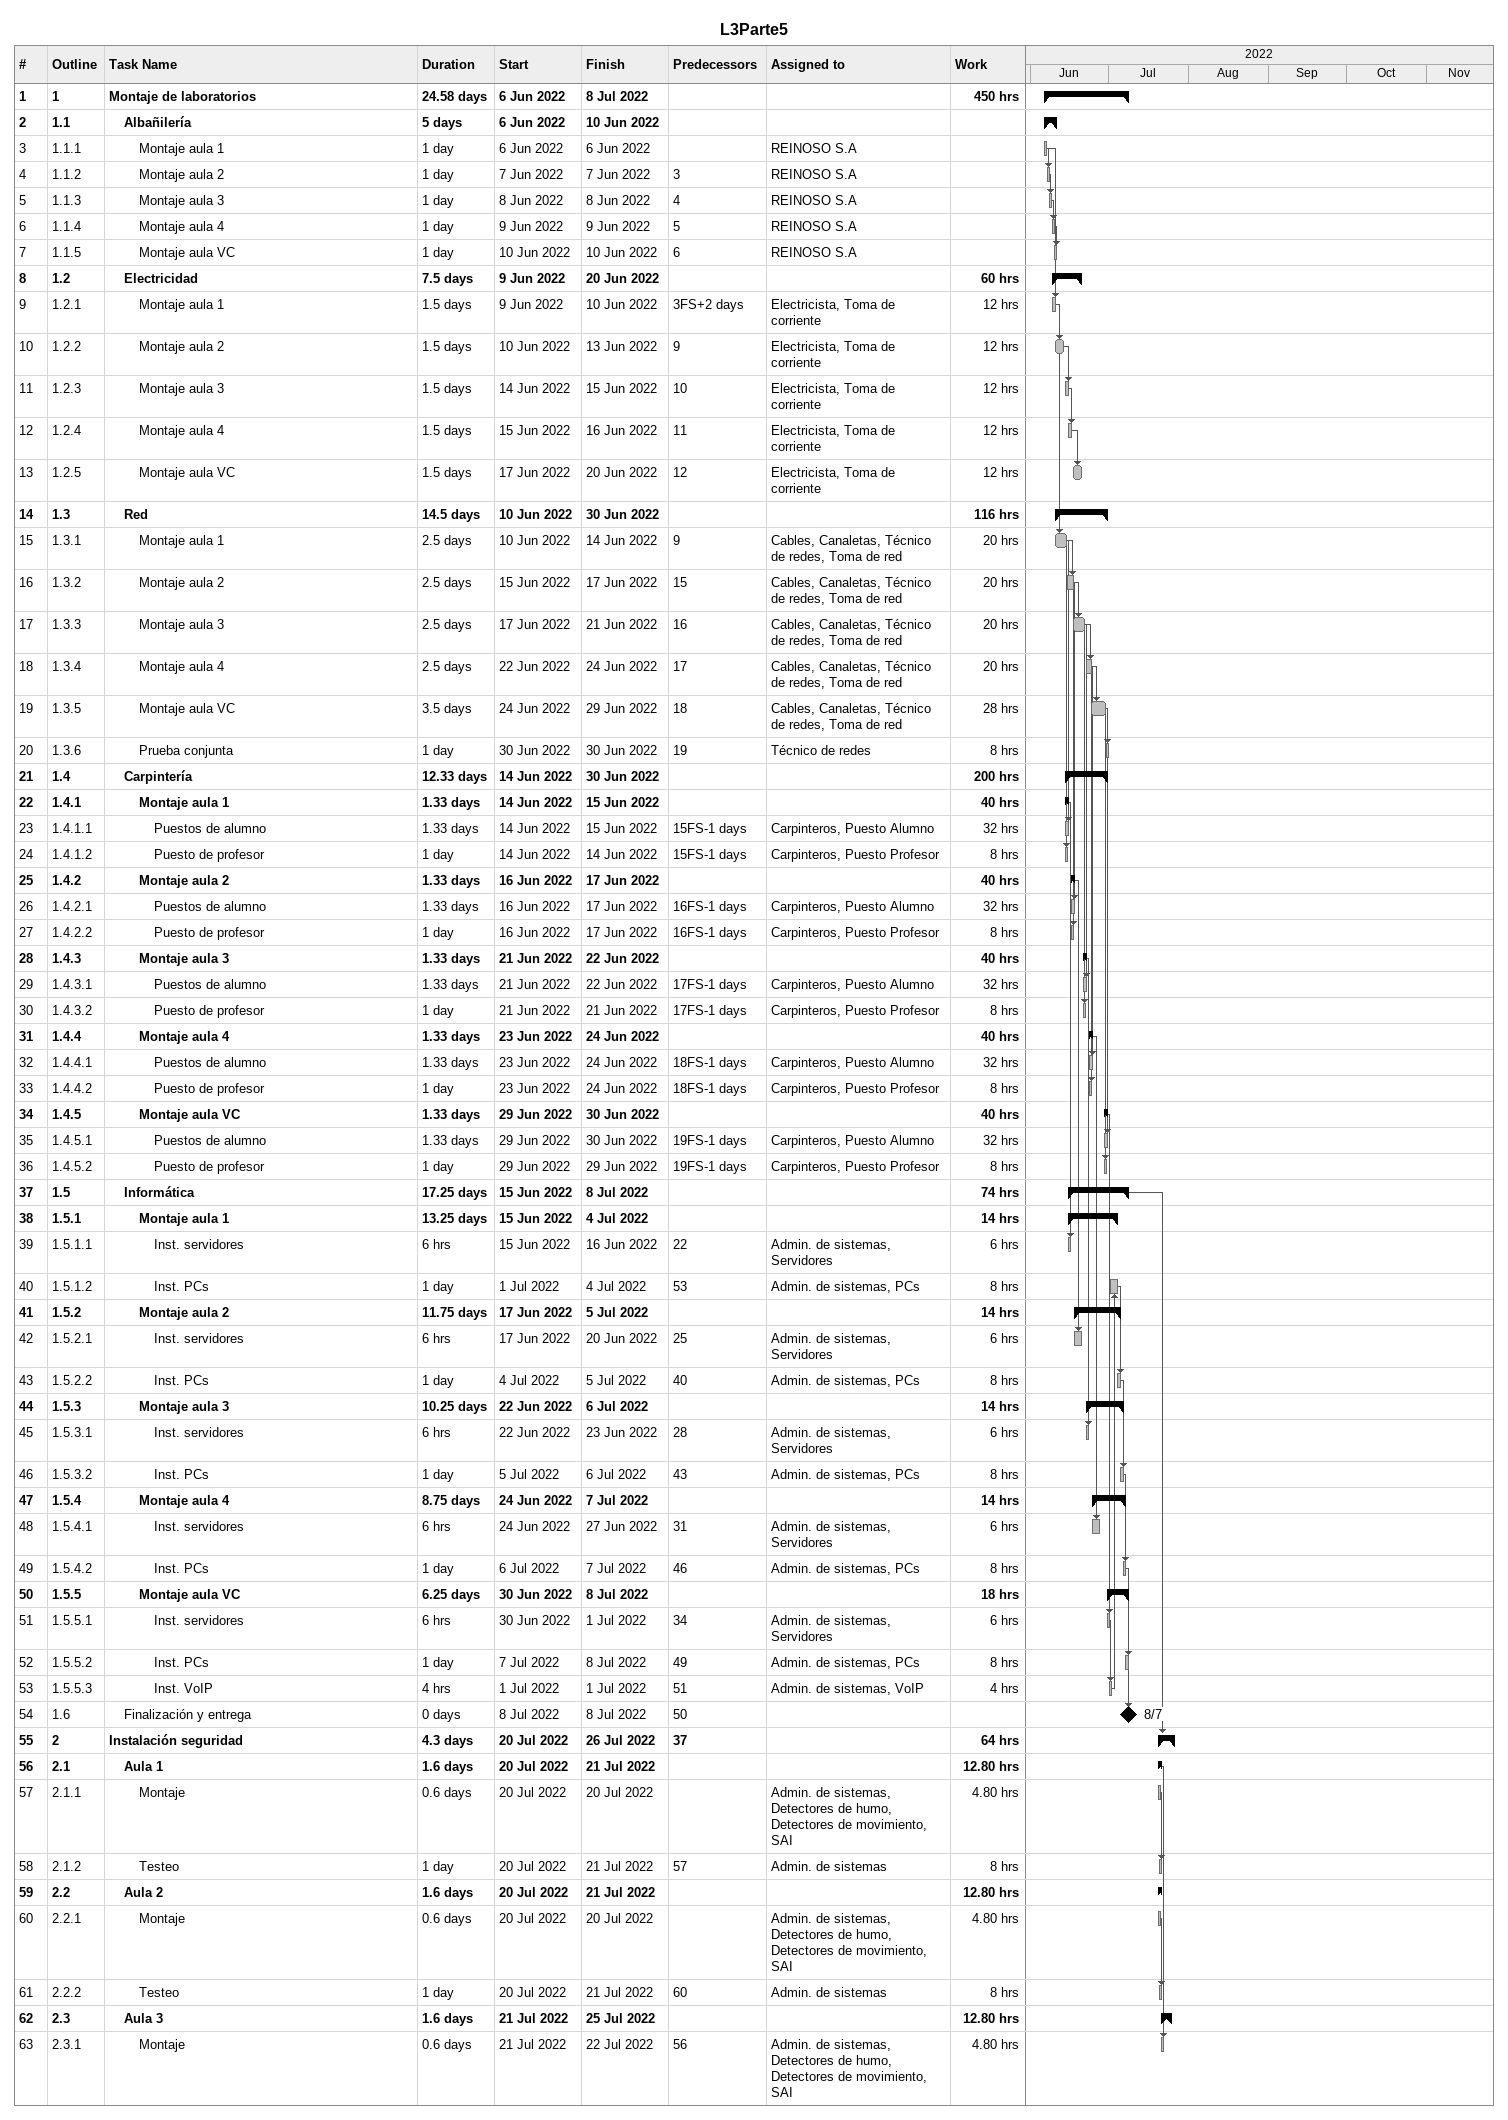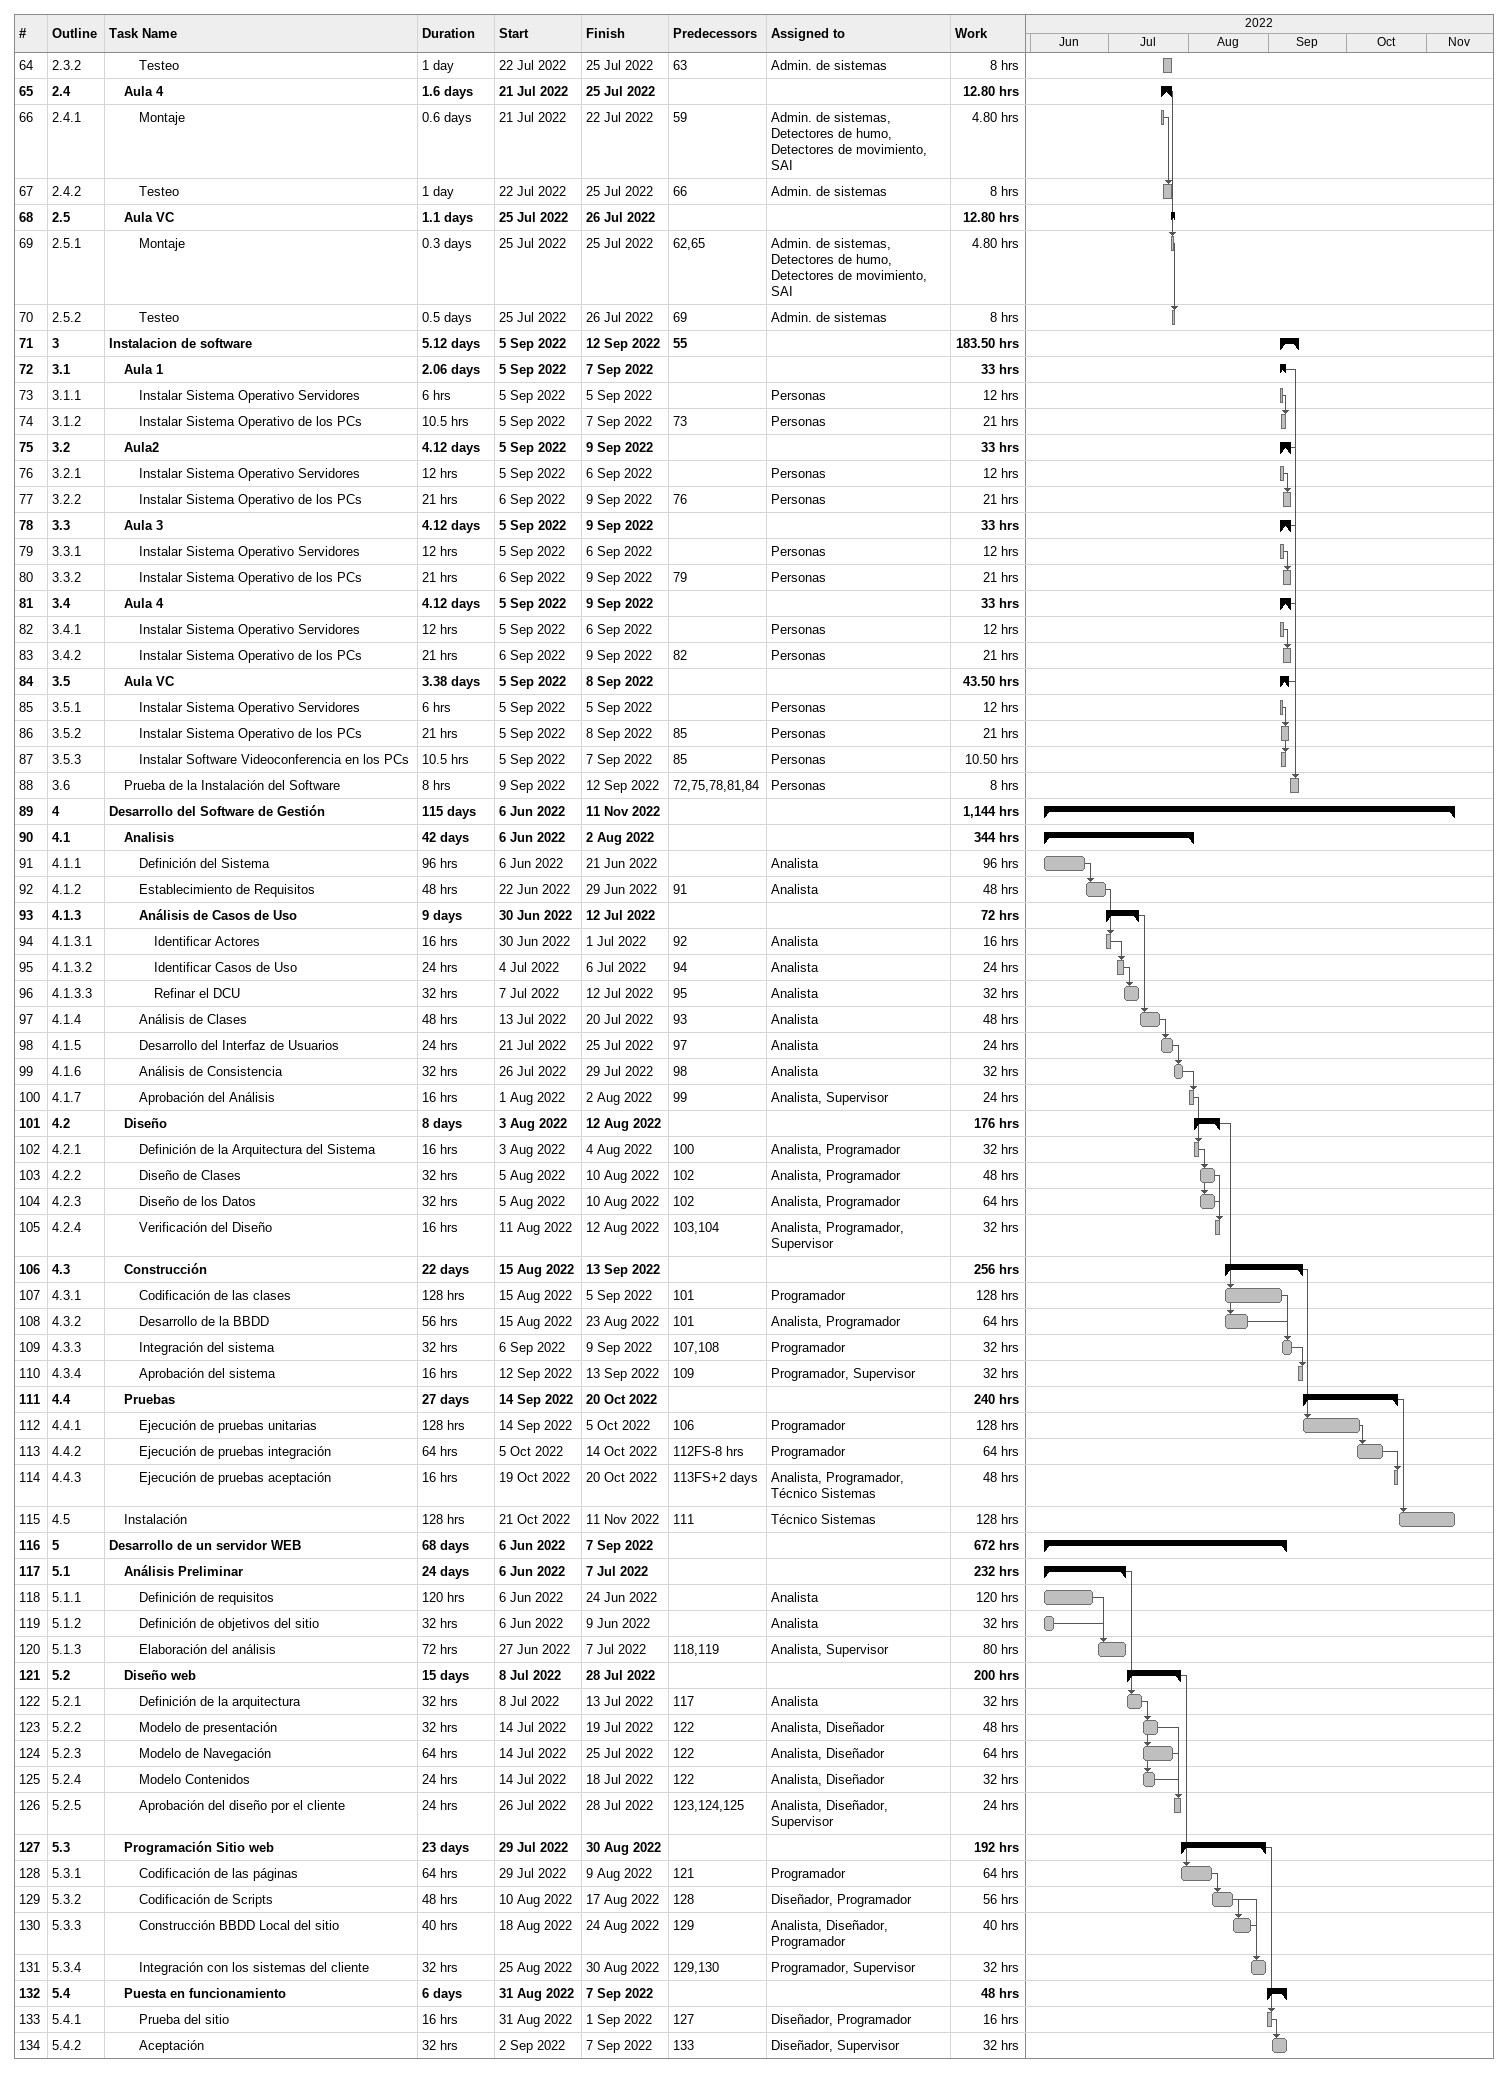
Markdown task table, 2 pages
L3Parte5

| ID | WBS | Task | Duration | Start | Finish | Predecessors | Resources | Work (h) |
|---|---|---|---|---|---|---|---|---|
| 1 | 1 | **Montaje de laboratorios** | 24.58d | 2022-06-06 | 2022-07-08 |  |  | 450 |
| 2 | 1.1 | **Albañilería** | 5d | 2022-06-06 | 2022-06-10 |  |  |  |
| 3 | 1.1.1 | Montaje aula 1 | 1d | 2022-06-06 | 2022-06-06 |  | REINOSO S.A |  |
| 4 | 1.1.2 | Montaje aula 2 | 1d | 2022-06-07 | 2022-06-07 | 3 | REINOSO S.A |  |
| 5 | 1.1.3 | Montaje aula 3 | 1d | 2022-06-08 | 2022-06-08 | 4 | REINOSO S.A |  |
| 6 | 1.1.4 | Montaje aula 4 | 1d | 2022-06-09 | 2022-06-09 | 5 | REINOSO S.A |  |
| 7 | 1.1.5 | Montaje aula VC | 1d | 2022-06-10 | 2022-06-10 | 6 | REINOSO S.A |  |
| 8 | 1.2 | **Electricidad** | 7.5d | 2022-06-09 | 2022-06-20 |  |  | 60 |
| 9 | 1.2.1 | Montaje aula 1 | 1.5d | 2022-06-09 | 2022-06-10 | 3FS+2d | Electricista, Toma de corriente | 12 |
| 10 | 1.2.2 | Montaje aula 2 | 1.5d | 2022-06-10 | 2022-06-13 | 9 | Electricista, Toma de corriente | 12 |
| 11 | 1.2.3 | Montaje aula 3 | 1.5d | 2022-06-14 | 2022-06-15 | 10 | Electricista, Toma de corriente | 12 |
| 12 | 1.2.4 | Montaje aula 4 | 1.5d | 2022-06-15 | 2022-06-16 | 11 | Electricista, Toma de corriente | 12 |
| 13 | 1.2.5 | Montaje aula VC | 1.5d | 2022-06-17 | 2022-06-20 | 12 | Electricista, Toma de corriente | 12 |
| 14 | 1.3 | **Red** | 14.5d | 2022-06-10 | 2022-06-30 |  |  | 116 |
| 15 | 1.3.1 | Montaje aula 1 | 2.5d | 2022-06-10 | 2022-06-14 | 9 | Cables, Canaletas, Técnico de redes, Toma de red | 20 |
| 16 | 1.3.2 | Montaje aula 2 | 2.5d | 2022-06-15 | 2022-06-17 | 15 | Cables, Canaletas, Técnico de redes, Toma de red | 20 |
| 17 | 1.3.3 | Montaje aula 3 | 2.5d | 2022-06-17 | 2022-06-21 | 16 | Cables, Canaletas, Técnico de redes, Toma de red | 20 |
| 18 | 1.3.4 | Montaje aula 4 | 2.5d | 2022-06-22 | 2022-06-24 | 17 | Cables, Canaletas, Técnico de redes, Toma de red | 20 |
| 19 | 1.3.5 | Montaje aula VC | 3.5d | 2022-06-24 | 2022-06-29 | 18 | Cables, Canaletas, Técnico de redes, Toma de red | 28 |
| 20 | 1.3.6 | Prueba conjunta | 1d | 2022-06-30 | 2022-06-30 | 19 | Técnico de redes | 8 |
| 21 | 1.4 | **Carpintería** | 12.33d | 2022-06-14 | 2022-06-30 |  |  | 200 |
| 22 | 1.4.1 | **Montaje aula 1** | 1.33d | 2022-06-14 | 2022-06-15 |  |  | 40 |
| 23 | 1.4.1.1 | Puestos de alumno | 1.33d | 2022-06-14 | 2022-06-15 | 15FS-1d | Carpinteros, Puesto Alumno | 32 |
| 24 | 1.4.1.2 | Puesto de profesor | 1d | 2022-06-14 | 2022-06-14 | 15FS-1d | Carpinteros, Puesto Profesor | 8 |
| 25 | 1.4.2 | **Montaje aula 2** | 1.33d | 2022-06-16 | 2022-06-17 |  |  | 40 |
| 26 | 1.4.2.1 | Puestos de alumno | 1.33d | 2022-06-16 | 2022-06-17 | 16FS-1d | Carpinteros, Puesto Alumno | 32 |
| 27 | 1.4.2.2 | Puesto de profesor | 1d | 2022-06-16 | 2022-06-17 | 16FS-1d | Carpinteros, Puesto Profesor | 8 |
| 28 | 1.4.3 | **Montaje aula 3** | 1.33d | 2022-06-21 | 2022-06-22 |  |  | 40 |
| 29 | 1.4.3.1 | Puestos de alumno | 1.33d | 2022-06-21 | 2022-06-22 | 17FS-1d | Carpinteros, Puesto Alumno | 32 |
| 30 | 1.4.3.2 | Puesto de profesor | 1d | 2022-06-21 | 2022-06-21 | 17FS-1d | Carpinteros, Puesto Profesor | 8 |
| 31 | 1.4.4 | **Montaje aula 4** | 1.33d | 2022-06-23 | 2022-06-24 |  |  | 40 |
| 32 | 1.4.4.1 | Puestos de alumno | 1.33d | 2022-06-23 | 2022-06-24 | 18FS-1d | Carpinteros, Puesto Alumno | 32 |
| 33 | 1.4.4.2 | Puesto de profesor | 1d | 2022-06-23 | 2022-06-24 | 18FS-1d | Carpinteros, Puesto Profesor | 8 |
| 34 | 1.4.5 | **Montaje aula VC** | 1.33d | 2022-06-29 | 2022-06-30 |  |  | 40 |
| 35 | 1.4.5.1 | Puestos de alumno | 1.33d | 2022-06-29 | 2022-06-30 | 19FS-1d | Carpinteros, Puesto Alumno | 32 |
| 36 | 1.4.5.2 | Puesto de profesor | 1d | 2022-06-29 | 2022-06-29 | 19FS-1d | Carpinteros, Puesto Profesor | 8 |
| 37 | 1.5 | **Informática** | 17.25d | 2022-06-15 | 2022-07-08 |  |  | 74 |
| 38 | 1.5.1 | **Montaje aula 1** | 13.25d | 2022-06-15 | 2022-07-04 |  |  | 14 |
| 39 | 1.5.1.1 | Inst. servidores | 6h | 2022-06-15 | 2022-06-16 | 22 | Admin. de sistemas, Servidores | 6 |
| 40 | 1.5.1.2 | Inst. PCs | 1d | 2022-07-01 | 2022-07-04 | 53 | Admin. de sistemas, PCs | 8 |
| 41 | 1.5.2 | **Montaje aula 2** | 11.75d | 2022-06-17 | 2022-07-05 |  |  | 14 |
| 42 | 1.5.2.1 | Inst. servidores | 6h | 2022-06-17 | 2022-06-20 | 25 | Admin. de sistemas, Servidores | 6 |
| 43 | 1.5.2.2 | Inst. PCs | 1d | 2022-07-04 | 2022-07-05 | 40 | Admin. de sistemas, PCs | 8 |
| 44 | 1.5.3 | **Montaje aula 3** | 10.25d | 2022-06-22 | 2022-07-06 |  |  | 14 |
| 45 | 1.5.3.1 | Inst. servidores | 6h | 2022-06-22 | 2022-06-23 | 28 | Admin. de sistemas, Servidores | 6 |
| 46 | 1.5.3.2 | Inst. PCs | 1d | 2022-07-05 | 2022-07-06 | 43 | Admin. de sistemas, PCs | 8 |
| 47 | 1.5.4 | **Montaje aula 4** | 8.75d | 2022-06-24 | 2022-07-07 |  |  | 14 |
| 48 | 1.5.4.1 | Inst. servidores | 6h | 2022-06-24 | 2022-06-27 | 31 | Admin. de sistemas, Servidores | 6 |
| 49 | 1.5.4.2 | Inst. PCs | 1d | 2022-07-06 | 2022-07-07 | 46 | Admin. de sistemas, PCs | 8 |
| 50 | 1.5.5 | **Montaje aula VC** | 6.25d | 2022-06-30 | 2022-07-08 |  |  | 18 |
| 51 | 1.5.5.1 | Inst. servidores | 6h | 2022-06-30 | 2022-07-01 | 34 | Admin. de sistemas, Servidores | 6 |
| 52 | 1.5.5.2 | Inst. PCs | 1d | 2022-07-07 | 2022-07-08 | 49 | Admin. de sistemas, PCs | 8 |
| 53 | 1.5.5.3 | Inst. VoIP | 4h | 2022-07-01 | 2022-07-01 | 51 | Admin. de sistemas, VoIP | 4 |
| 54 | 1.6 | Finalización y entrega | 0d | 2022-07-08 | 2022-07-08 | 50 |  |  |
| 55 | 2 | **Instalación seguridad** | 4.3d | 2022-07-20 | 2022-07-26 | 37 |  | 64 |
| 56 | 2.1 | **Aula 1** | 1.6d | 2022-07-20 | 2022-07-21 |  |  | 12.80 |
| 57 | 2.1.1 | Montaje | 0.6d | 2022-07-20 | 2022-07-20 |  | Admin. de sistemas, Detectores de humo, Detectores de movimiento, SAI | 4.80 |
| 58 | 2.1.2 | Testeo | 1d | 2022-07-20 | 2022-07-21 | 57 | Admin. de sistemas | 8 |
| 59 | 2.2 | **Aula 2** | 1.6d | 2022-07-20 | 2022-07-21 |  |  | 12.80 |
| 60 | 2.2.1 | Montaje | 0.6d | 2022-07-20 | 2022-07-20 |  | Admin. de sistemas, Detectores de humo, Detectores de movimiento, SAI | 4.80 |
| 61 | 2.2.2 | Testeo | 1d | 2022-07-20 | 2022-07-21 | 60 | Admin. de sistemas | 8 |
| 62 | 2.3 | **Aula 3** | 1.6d | 2022-07-21 | 2022-07-25 |  |  | 12.80 |
| 63 | 2.3.1 | Montaje | 0.6d | 2022-07-21 | 2022-07-22 | 56 | Admin. de sistemas, Detectores de humo, Detectores de movimiento, SAI | 4.80 |
| 64 | 2.3.2 | Testeo | 1d | 2022-07-22 | 2022-07-25 | 63 | Admin. de sistemas | 8 |
| 65 | 2.4 | **Aula 4** | 1.6d | 2022-07-21 | 2022-07-25 |  |  | 12.80 |
| 66 | 2.4.1 | Montaje | 0.6d | 2022-07-21 | 2022-07-22 | 59 | Admin. de sistemas, Detectores de humo, Detectores de movimiento, SAI | 4.80 |
| 67 | 2.4.2 | Testeo | 1d | 2022-07-22 | 2022-07-25 | 66 | Admin. de sistemas | 8 |
| 68 | 2.5 | **Aula VC** | 1.1d | 2022-07-25 | 2022-07-26 |  |  | 12.80 |
| 69 | 2.5.1 | Montaje | 0.3d | 2022-07-25 | 2022-07-25 | 62, 65 | Admin. de sistemas, Detectores de humo, Detectores de movimiento, SAI | 4.80 |
| 70 | 2.5.2 | Testeo | 0.5d | 2022-07-25 | 2022-07-26 | 69 | Admin. de sistemas | 8 |
| 71 | 3 | **Instalacion de software** | 5.12d | 2022-09-05 | 2022-09-12 | 55 |  | 183.50 |
| 72 | 3.1 | **Aula 1** | 2.06d | 2022-09-05 | 2022-09-07 |  |  | 33 |
| 73 | 3.1.1 | Instalar Sistema Operativo Servidores | 6h | 2022-09-05 | 2022-09-05 |  | Personas | 12 |
| 74 | 3.1.2 | Instalar Sistema Operativo de los PCs | 10.5h | 2022-09-05 | 2022-09-07 | 73 | Personas | 21 |
| 75 | 3.2 | **Aula2** | 4.12d | 2022-09-05 | 2022-09-09 |  |  | 33 |
| 76 | 3.2.1 | Instalar Sistema Operativo Servidores | 12h | 2022-09-05 | 2022-09-06 |  | Personas | 12 |
| 77 | 3.2.2 | Instalar Sistema Operativo de los PCs | 21h | 2022-09-06 | 2022-09-09 | 76 | Personas | 21 |
| 78 | 3.3 | **Aula 3** | 4.12d | 2022-09-05 | 2022-09-09 |  |  | 33 |
| 79 | 3.3.1 | Instalar Sistema Operativo Servidores | 12h | 2022-09-05 | 2022-09-06 |  | Personas | 12 |
| 80 | 3.3.2 | Instalar Sistema Operativo de los PCs | 21h | 2022-09-06 | 2022-09-09 | 79 | Personas | 21 |
| 81 | 3.4 | **Aula 4** | 4.12d | 2022-09-05 | 2022-09-09 |  |  | 33 |
| 82 | 3.4.1 | Instalar Sistema Operativo Servidores | 12h | 2022-09-05 | 2022-09-06 |  | Personas | 12 |
| 83 | 3.4.2 | Instalar Sistema Operativo de los PCs | 21h | 2022-09-06 | 2022-09-09 | 82 | Personas | 21 |
| 84 | 3.5 | **Aula VC** | 3.38d | 2022-09-05 | 2022-09-08 |  |  | 43.50 |
| 85 | 3.5.1 | Instalar Sistema Operativo Servidores | 6h | 2022-09-05 | 2022-09-05 |  | Personas | 12 |
| 86 | 3.5.2 | Instalar Sistema Operativo de los PCs | 21h | 2022-09-05 | 2022-09-08 | 85 | Personas | 21 |
| 87 | 3.5.3 | Instalar Software Videoconferencia en los PCs | 10.5h | 2022-09-05 | 2022-09-07 | 85 | Personas | 10.50 |
| 88 | 3.6 | Prueba de la Instalación del Software | 8h | 2022-09-09 | 2022-09-12 | 72, 75, 78, 81, 84 | Personas | 8 |
| 89 | 4 | **Desarrollo del Software de Gestión** | 115d | 2022-06-06 | 2022-11-11 |  |  | 1144 |
| 90 | 4.1 | **Analisis** | 42d | 2022-06-06 | 2022-08-02 |  |  | 344 |
| 91 | 4.1.1 | Definición del Sistema | 96h | 2022-06-06 | 2022-06-21 |  | Analista | 96 |
| 92 | 4.1.2 | Establecimiento de Requisitos | 48h | 2022-06-22 | 2022-06-29 | 91 | Analista | 48 |
| 93 | 4.1.3 | **Análisis de Casos de Uso** | 9d | 2022-06-30 | 2022-07-12 |  |  | 72 |
| 94 | 4.1.3.1 | Identificar Actores | 16h | 2022-06-30 | 2022-07-01 | 92 | Analista | 16 |
| 95 | 4.1.3.2 | Identificar Casos de Uso | 24h | 2022-07-04 | 2022-07-06 | 94 | Analista | 24 |
| 96 | 4.1.3.3 | Refinar el DCU | 32h | 2022-07-07 | 2022-07-12 | 95 | Analista | 32 |
| 97 | 4.1.4 | Análisis de Clases | 48h | 2022-07-13 | 2022-07-20 | 93 | Analista | 48 |
| 98 | 4.1.5 | Desarrollo del Interfaz de Usuarios | 24h | 2022-07-21 | 2022-07-25 | 97 | Analista | 24 |
| 99 | 4.1.6 | Análisis de Consistencia | 32h | 2022-07-26 | 2022-07-29 | 98 | Analista | 32 |
| 100 | 4.1.7 | Aprobación del Análisis | 16h | 2022-08-01 | 2022-08-02 | 99 | Analista, Supervisor | 24 |
| 101 | 4.2 | **Diseño** | 8d | 2022-08-03 | 2022-08-12 |  |  | 176 |
| 102 | 4.2.1 | Definición de la Arquitectura del Sistema | 16h | 2022-08-03 | 2022-08-04 | 100 | Analista, Programador | 32 |
| 103 | 4.2.2 | Diseño de Clases | 32h | 2022-08-05 | 2022-08-10 | 102 | Analista, Programador | 48 |
| 104 | 4.2.3 | Diseño de los Datos | 32h | 2022-08-05 | 2022-08-10 | 102 | Analista, Programador | 64 |
| 105 | 4.2.4 | Verificación del Diseño | 16h | 2022-08-11 | 2022-08-12 | 103, 104 | Analista, Programador, Supervisor | 32 |
| 106 | 4.3 | **Construcción** | 22d | 2022-08-15 | 2022-09-13 |  |  | 256 |
| 107 | 4.3.1 | Codificación de las clases | 128h | 2022-08-15 | 2022-09-05 | 101 | Programador | 128 |
| 108 | 4.3.2 | Desarrollo de la BBDD | 56h | 2022-08-15 | 2022-08-23 | 101 | Analista, Programador | 64 |
| 109 | 4.3.3 | Integración del sistema | 32h | 2022-09-06 | 2022-09-09 | 107, 108 | Programador | 32 |
| 110 | 4.3.4 | Aprobación del sistema | 16h | 2022-09-12 | 2022-09-13 | 109 | Programador, Supervisor | 32 |
| 111 | 4.4 | **Pruebas** | 27d | 2022-09-14 | 2022-10-20 |  |  | 240 |
| 112 | 4.4.1 | Ejecución de pruebas unitarias | 128h | 2022-09-14 | 2022-10-05 | 106 | Programador | 128 |
| 113 | 4.4.2 | Ejecución de pruebas integración | 64h | 2022-10-05 | 2022-10-14 | 112FS-8h | Programador | 64 |
| 114 | 4.4.3 | Ejecución de pruebas aceptación | 16h | 2022-10-19 | 2022-10-20 | 113FS+2d | Analista, Programador, Técnico Sistemas | 48 |
| 115 | 4.5 | Instalación | 128h | 2022-10-21 | 2022-11-11 | 111 | Técnico Sistemas | 128 |
| 116 | 5 | **Desarrollo de un servidor WEB** | 68d | 2022-06-06 | 2022-09-07 |  |  | 672 |
| 117 | 5.1 | **Análisis Preliminar** | 24d | 2022-06-06 | 2022-07-07 |  |  | 232 |
| 118 | 5.1.1 | Definición de requisitos | 120h | 2022-06-06 | 2022-06-24 |  | Analista | 120 |
| 119 | 5.1.2 | Definición de objetivos del sitio | 32h | 2022-06-06 | 2022-06-09 |  | Analista | 32 |
| 120 | 5.1.3 | Elaboración del análisis | 72h | 2022-06-27 | 2022-07-07 | 118, 119 | Analista, Supervisor | 80 |
| 121 | 5.2 | **Diseño web** | 15d | 2022-07-08 | 2022-07-28 |  |  | 200 |
| 122 | 5.2.1 | Definición de la arquitectura | 32h | 2022-07-08 | 2022-07-13 | 117 | Analista | 32 |
| 123 | 5.2.2 | Modelo de presentación | 32h | 2022-07-14 | 2022-07-19 | 122 | Analista, Diseñador | 48 |
| 124 | 5.2.3 | Modelo de Navegación | 64h | 2022-07-14 | 2022-07-25 | 122 | Analista, Diseñador | 64 |
| 125 | 5.2.4 | Modelo Contenidos | 24h | 2022-07-14 | 2022-07-18 | 122 | Analista, Diseñador | 32 |
| 126 | 5.2.5 | Aprobación del diseño por el cliente | 24h | 2022-07-26 | 2022-07-28 | 123, 124, 125 | Analista, Diseñador, Supervisor | 24 |
| 127 | 5.3 | **Programación Sitio web** | 23d | 2022-07-29 | 2022-08-30 |  |  | 192 |
| 128 | 5.3.1 | Codificación de las páginas | 64h | 2022-07-29 | 2022-08-09 | 121 | Programador | 64 |
| 129 | 5.3.2 | Codificación de Scripts | 48h | 2022-08-10 | 2022-08-17 | 128 | Diseñador, Programador | 56 |
| 130 | 5.3.3 | Construcción BBDD Local del sitio | 40h | 2022-08-18 | 2022-08-24 | 129 | Analista, Diseñador, Programador | 40 |
| 131 | 5.3.4 | Integración con los sistemas del cliente | 32h | 2022-08-25 | 2022-08-30 | 129, 130 | Programador, Supervisor | 32 |
| 132 | 5.4 | **Puesta en funcionamiento** | 6d | 2022-08-31 | 2022-09-07 |  |  | 48 |
| 133 | 5.4.1 | Prueba del sitio | 16h | 2022-08-31 | 2022-09-01 | 127 | Diseñador, Programador | 16 |
| 134 | 5.4.2 | Aceptación | 32h | 2022-09-02 | 2022-09-07 | 133 | Diseñador, Supervisor | 32 |
